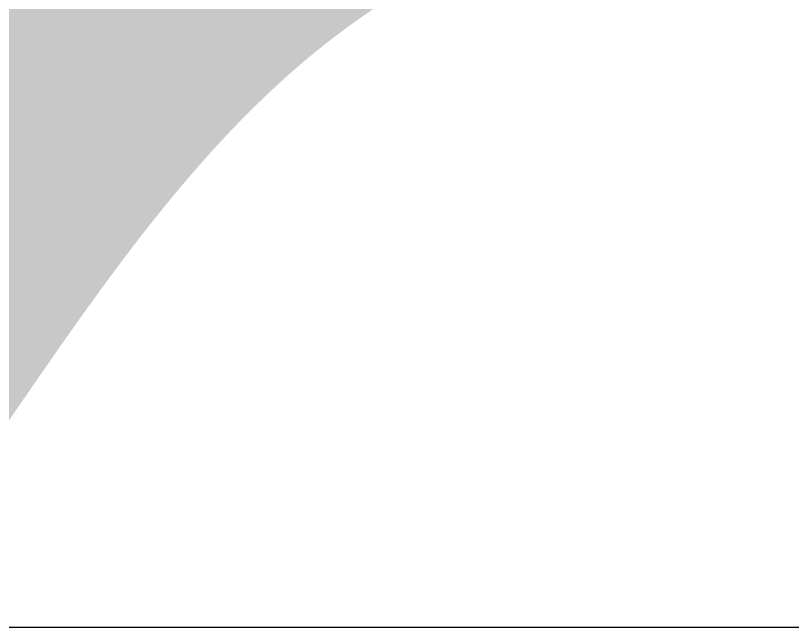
# Model space of a CAD drawing. Header units: metres. Extents: x 6746 to 7501, y 164 to 690.
# Drawn here: x 6863.9 to 6975.3, y 163.9 to 251.7 of the extents above; entities that cross this region are included whole.
import ezdxf

# ---------------------------------------------------------------- set-up
doc = ezdxf.new("R2010")
doc.units = ezdxf.units.M
doc.layers.add('_VG', color=6, linetype='Continuous', plot=False)
doc.layers.add('NU_PavTierra', color=252, linetype='Continuous')

msp = doc.modelspace()

# ---------------------------------------------------------------- hatches: boundary and pattern name
at = {"layer": 'NU_PavTierra'}
h = msp.add_hatch(dxfattribs=at)
h.set_pattern_fill('AR-SAND', color=256, scale=0.05)
edge = h.paths.add_edge_path()
edge.add_spline(control_points=[(7050.02, 324.01), (7041.84, 326.82), (7026.9, 331.9), (7001.22, 339.56), (6978.73, 354.61), (6955.24, 367.26), (6937.78, 376.06), (6924.36, 388.46), (6910.78, 397.49), (6897.35, 403.92), (6897.35, 403.92), (6895.11, 404.59), (6882.79, 408.27), (6863.75, 415.52), (6835.84, 420.17), (6809.4, 422.42), (6786, 417.98), (6773.22, 414.25), (6768.75, 412.81)], knot_values=[271.773073, 271.773073, 271.773073, 271.773073, 297.736541, 319.163082, 351.750442, 378.05478, 399.534225, 409.802633, 432.712176, 447.875524, 447.875524, 447.875524, 454.875371, 486.451339, 508.699525, 539.620409, 565.446681, 579.553204, 579.553204, 579.553204, 579.553204], weights=[1, 1, 1, 1, 1, 1, 1, 1, 1, 1, 1, 1, 1, 1, 1, 1, 1, 1, 1], degree=3, periodic=0)
edge.add_spline(control_points=[(6768.75, 412.81), (6768.75, 329.84), (6768.75, 246.86), (6768.75, 163.88)], knot_values=[270.773073, 270.773073, 270.773073, 270.773073, 271.773073, 271.773073, 271.773073, 271.773073], weights=[1, 1, 1, 1], degree=3, periodic=0)
edge.add_spline(control_points=[(6768.75, 163.88), (6793.33, 163.88), (6817.91, 163.88), (6842.5, 163.88)], knot_values=[269.773073, 269.773073, 269.773073, 269.773073, 270.773073, 270.773073, 270.773073, 270.773073], weights=[1, 1, 1, 1], degree=3, periodic=0)
edge.add_spline(control_points=[(6842.5, 163.88), (6849.41, 173.94), (6856.33, 183.99), (6863.24, 194.05), (6878.88, 216.78), (6896.3, 242.11), (6928.88, 260.7), (6944.62, 263.78), (6954.71, 277.12), (6959.71, 290.17), (6970.9, 291.34), (6976.07, 293.63), (6977.73, 294.36)], knot_values=[78.362666, 78.362666, 78.362666, 78.362666, 113.911367, 113.911367, 113.911367, 194.286003, 203.450312, 226.322115, 239.232584, 252.678961, 264.308112, 269.773073, 269.773073, 269.773073, 269.773073], weights=[1, 1, 1, 1, 1, 1, 1, 1, 1, 1, 1, 1, 1], degree=3, periodic=0)
edge.add_spline(control_points=[(6977.73, 294.36), (6985.82, 296.76), (7000.11, 300.98), (7018.51, 307.83), (7033.3, 317.43), (7043.63, 321.97), (7049.94, 323.98), (7050.02, 324.01)], knot_values=[0, 0, 0, 0, 25.356701, 44.740833, 58.542719, 78.10581, 78.362666, 78.362666, 78.362666, 78.362666], weights=[1, 1, 1, 1, 1, 1, 1, 1], degree=3, periodic=0)
edge = h.paths.add_edge_path(flags=16)
edge.add_spline(control_points=[(6887.04, 313.88), (6886.33, 313.04), (6883.78, 310.07), (6891.72, 305.57), (6897.33, 303.25), (6906.06, 303.26), (6906.21, 309.04), (6904.4, 313.2), (6899.41, 314.84), (6894.8, 316.05), (6889.99, 316.71), (6887.94, 314.74), (6887.04, 313.88)], knot_values=[0, 0, 0, 0, 2.94473, 10.453237, 18.377832, 25.735696, 29.378027, 33.438446, 38.742065, 43.857009, 48.42238, 52.004589, 52.004589, 52.004589, 52.004589], degree=3, periodic=0)
edge = h.paths.add_edge_path(flags=16)
edge.add_spline(control_points=[(6880.55, 379.9), (6882.29, 379.83), (6885.87, 379.68), (6891.31, 375.92), (6888.98, 370.83), (6886.38, 367.43), (6881.49, 366.04), (6877.61, 370.03), (6877.76, 374.26), (6876.87, 378.78), (6879.41, 379.55), (6880.55, 379.9)], knot_values=[0, 0, 0, 0, 5.33162, 10.968235, 15.830049, 19.599986, 24.028858, 29.02601, 33.349639, 37.232074, 40.368224, 40.368224, 40.368224, 40.368224], degree=3, periodic=0)
edge = h.paths.add_edge_path(flags=16)
edge.add_spline(control_points=[(6914.12, 350.97), (6918.21, 350.37), (6925.84, 349.24), (6939.28, 343.04), (6951.95, 336.1), (6964.21, 329.29), (6972.2, 327), (6974.97, 319.49), (6964.05, 320.94), (6955.52, 323.15), (6945.96, 329.73), (6938.42, 334.56), (6931.03, 339.28), (6921.88, 339.01), (6914.55, 340.85), (6910.67, 344.21), (6910.19, 348.9), (6912.73, 350.24), (6914.12, 350.97)], knot_values=[0, 0, 0, 0, 12.317259, 23.008778, 44.078176, 55.780285, 65.0196, 68.557761, 73.815816, 87.931381, 100.80741, 106.557758, 115.201116, 126.275547, 133.246426, 137.444953, 140.971533, 145.262179, 145.262179, 145.262179, 145.262179], degree=3, periodic=0)

# ---------------------------------------------------------------- linework, layer by layer
at = {"layer": '_VG'}
msp.add_lwpolyline([(6768.75, 689.53), (7345.53, 689.53), (7345.53, 163.89), (6768.75, 163.89)], close=True, dxfattribs=at)

doc.saveas('drawing.dxf')
